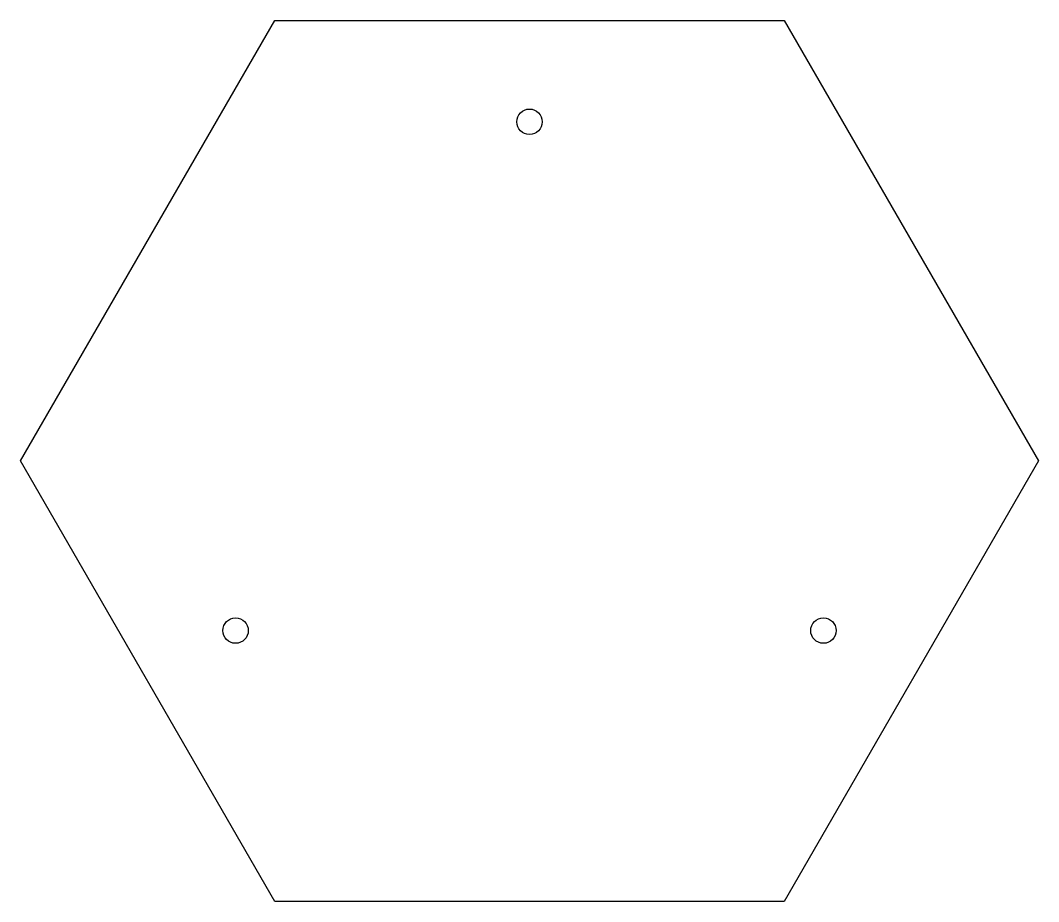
# Model space of a CAD drawing. Header units: millimetres. Extents: x -60 to 60, y -52 to 52.
import ezdxf

# ---------------------------------------------------------------- set-up
doc = ezdxf.new("R2010")
doc.units = ezdxf.units.MM
doc.layers.get('0').update_dxf_attribs({"linetype": 'CONTINUOUS'})

msp = doc.modelspace()

# ---------------------------------------------------------------- linework, layer by layer
msp.add_lwpolyline([(30, 51.96), (60, 0), (30, -51.96), (-30, -51.96), (-60, 0), (-30, 51.96)], close=True)
for centre in [(0, 40), (-34.64, -20), (34.64, -20)]:
    msp.add_circle(centre, 1.5)

doc.saveas('drawing.dxf')
